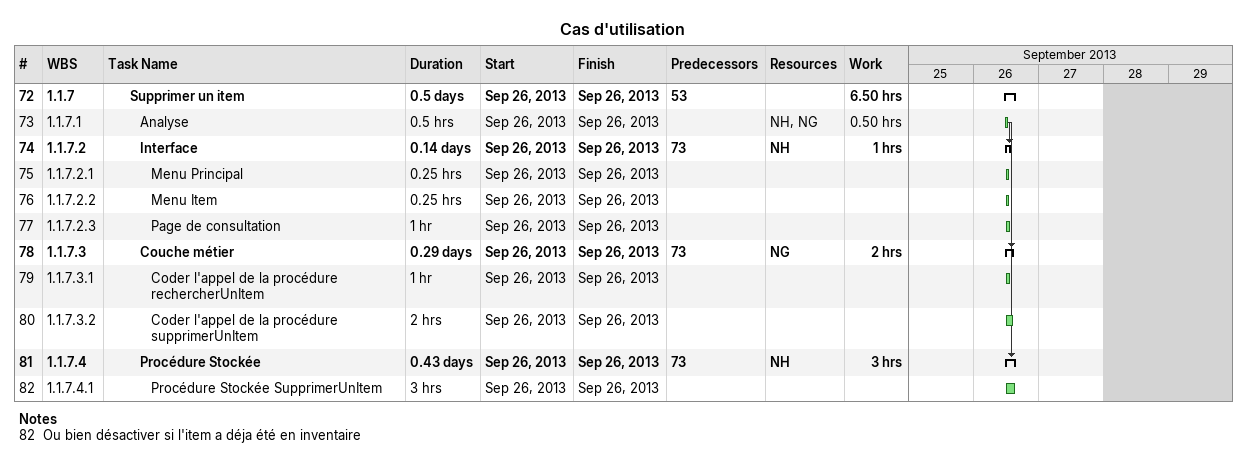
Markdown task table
Cas d'utilisation

| ID | WBS | Task | Duration | Start | Finish | Predecessors | Resources | Work (h) |
|---|---|---|---|---|---|---|---|---|
| 72 | 1.1.7 | **Supprimer un item** | 0.5d | 2013-09-26 | 2013-09-26 | 53 |  | 6.50 |
| 73 | 1.1.7.1 | Analyse | 0.5h | 2013-09-26 | 2013-09-26 |  | NH, NG | 0.50 |
| 74 | 1.1.7.2 | **Interface** | 0.14d | 2013-09-26 | 2013-09-26 | 73 | NH | 1 |
| 75 | 1.1.7.2.1 | Menu Principal | 0.25h | 2013-09-26 | 2013-09-26 |  |  |  |
| 76 | 1.1.7.2.2 | Menu Item | 0.25h | 2013-09-26 | 2013-09-26 |  |  |  |
| 77 | 1.1.7.2.3 | Page de consultation | 1h | 2013-09-26 | 2013-09-26 |  |  |  |
| 78 | 1.1.7.3 | **Couche métier** | 0.29d | 2013-09-26 | 2013-09-26 | 73 | NG | 2 |
| 79 | 1.1.7.3.1 | Coder l'appel de la procédure rechercherUnItem | 1h | 2013-09-26 | 2013-09-26 |  |  |  |
| 80 | 1.1.7.3.2 | Coder l'appel de la procédure supprimerUnItem | 2h | 2013-09-26 | 2013-09-26 |  |  |  |
| 81 | 1.1.7.4 | **Procédure Stockée** | 0.43d | 2013-09-26 | 2013-09-26 | 73 | NH | 3 |
| 82 | 1.1.7.4.1 | Procédure Stockée SupprimerUnItem | 3h | 2013-09-26 | 2013-09-26 |  |  |  |

Notes
- 82: Ou bien désactiver si l'item a déja été en inventaire
